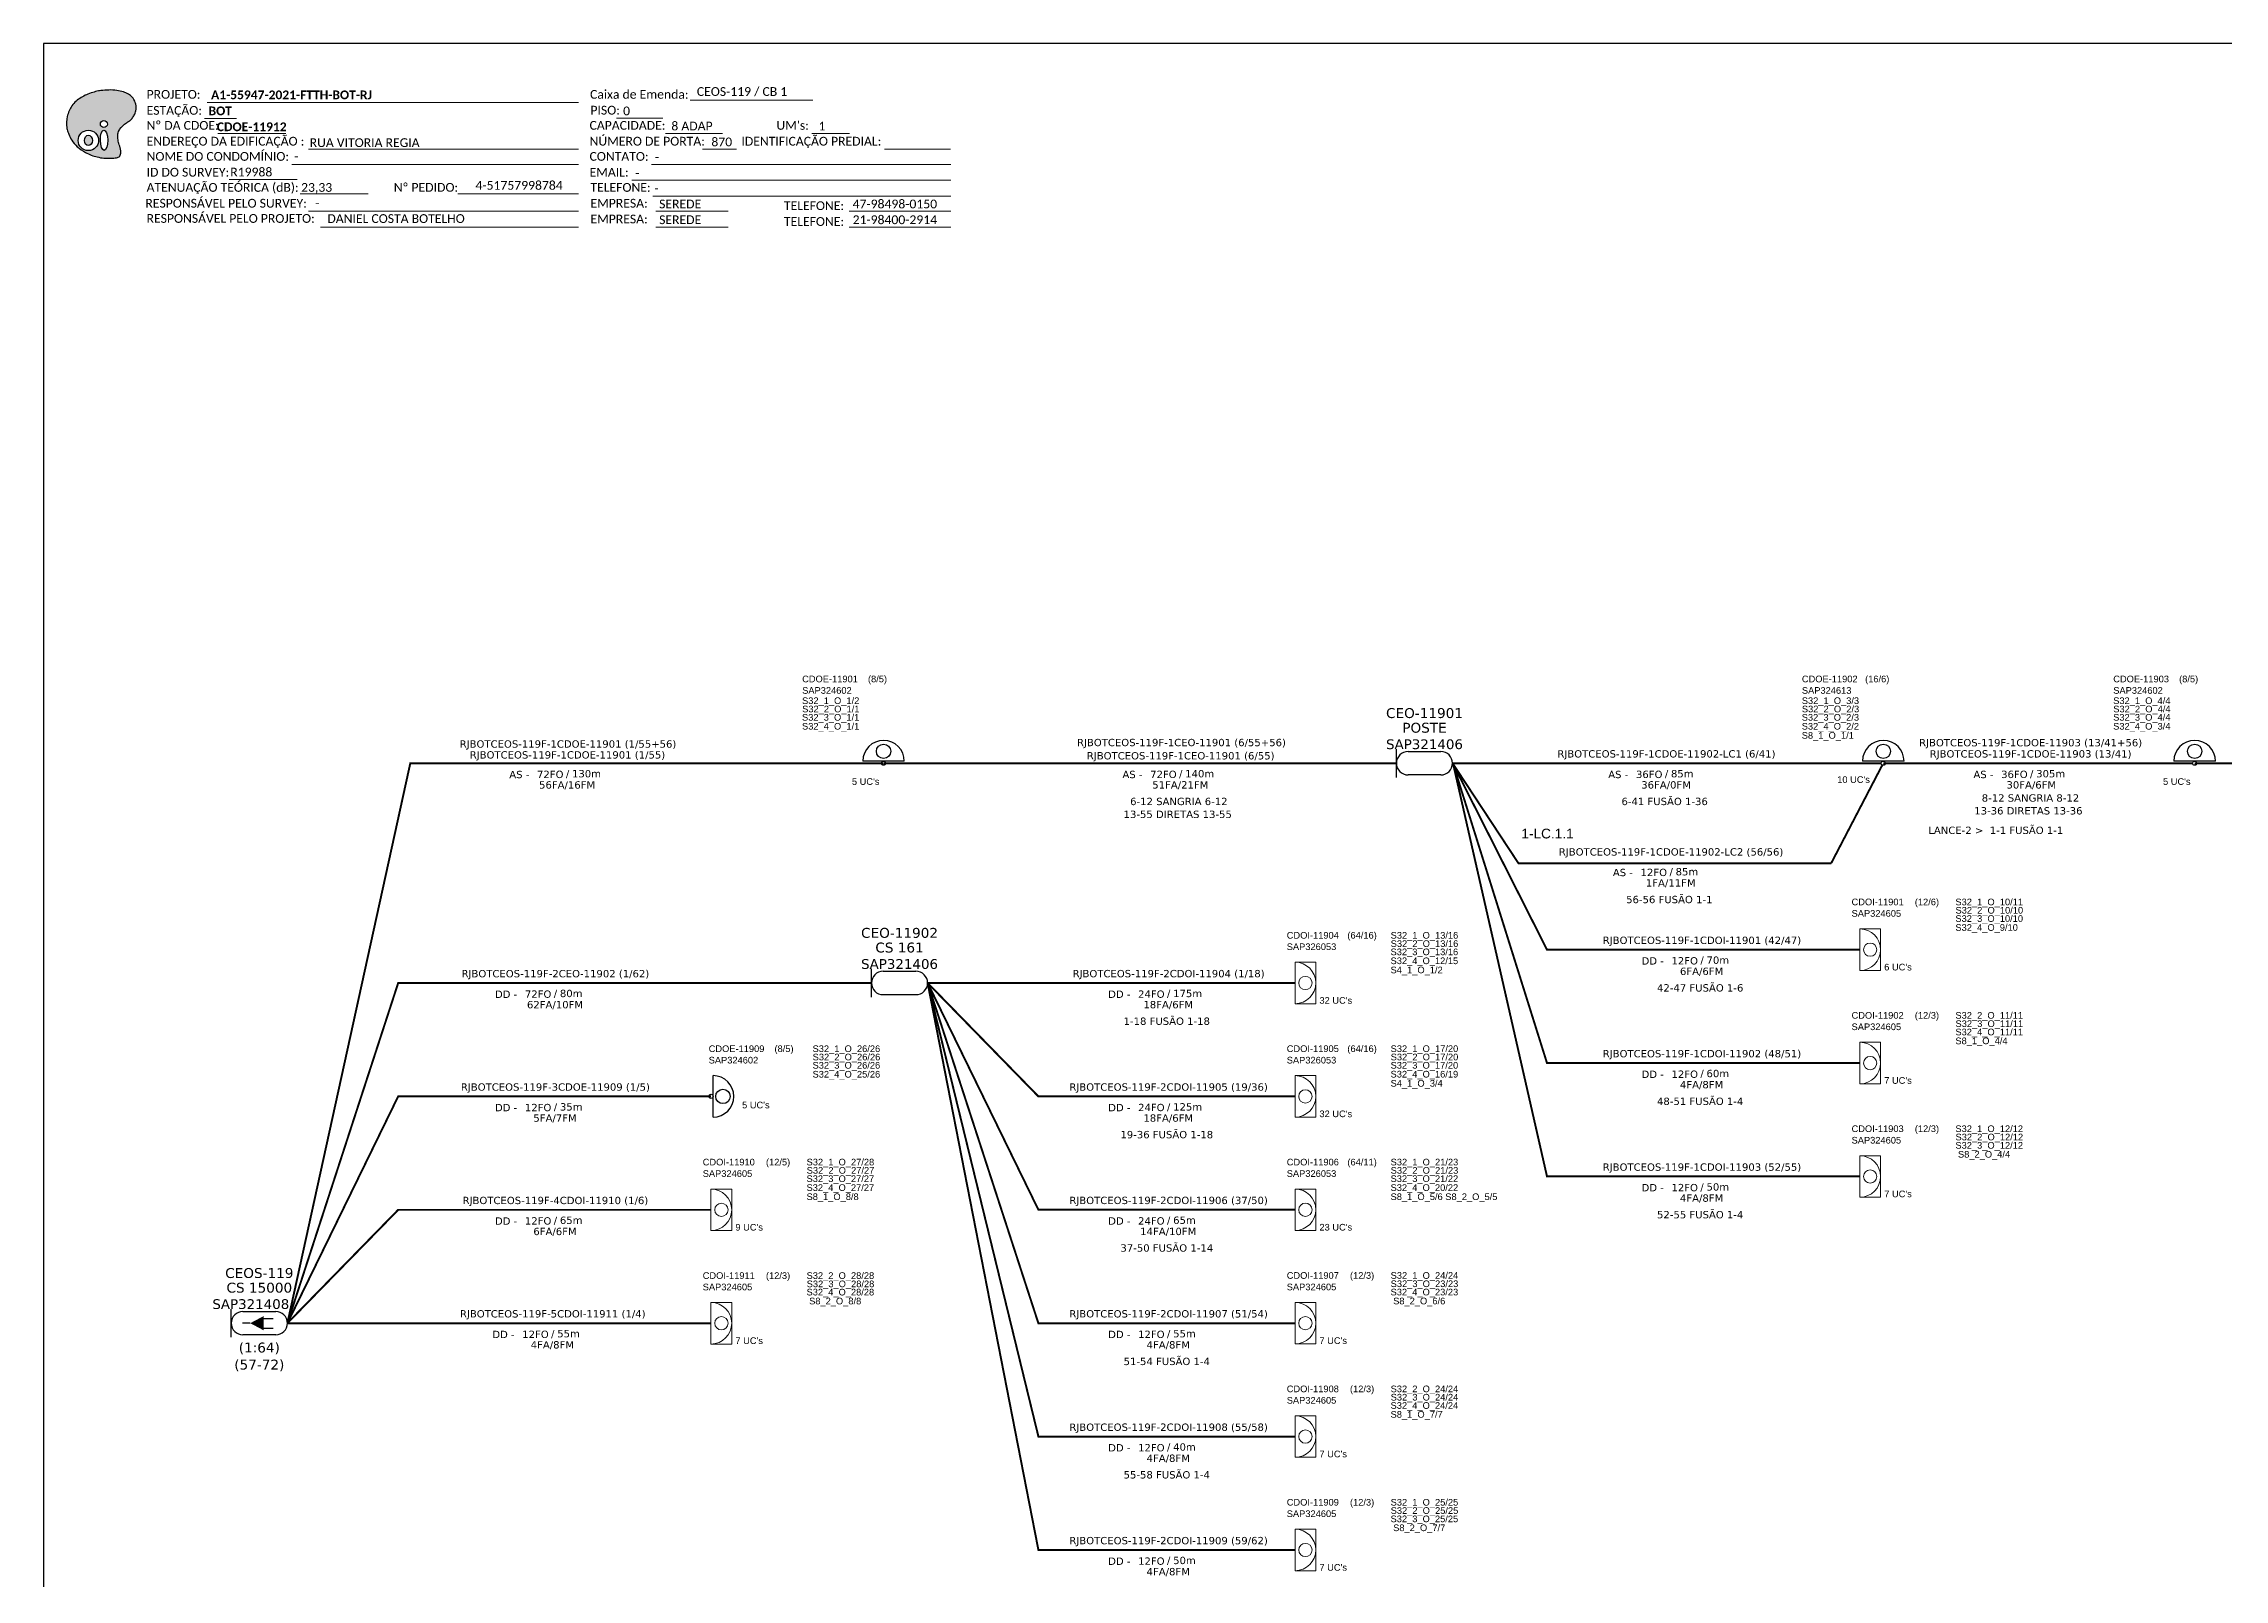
# Model space of a CAD drawing. Header units: metres. Extents: x 1369778 to 1370616, y 14918213 to 14918807.
# Drawn here: x 1369777.7 to 1370224, y 14918492.7 to 14918807.1 of the extents above; entities that cross this region are included whole.
import ezdxf
from ezdxf.enums import TextEntityAlignment as Align

# ---------------------------------------------------------------- set-up
doc = ezdxf.new("R2010")
doc.units = ezdxf.units.M
doc.header["$LTSCALE"] = 0.1
doc.header["$MEASUREMENT"] = 0
doc.layers.add("20.0-LEGENDA DOS CDO'S", color=1, linetype='Continuous', lineweight=0)
doc.layers.add('40.1-ETIQUETAS', color=1, linetype='Continuous', lineweight=20)
for name, color, linetype in [('20.1-CDO_INTERIOR', 1, 'Continuous'), ('20.2-CDO_POSTE', 1, 'Continuous'), ('20.4-CEO', 1, 'Continuous'), ('20.4-CEOS', 1, 'Continuous'), ('20.5-CABO AÉREO', 1, 'FENCELINE1'), ('20.5-CABO EM DUTO', 1, 'Continuous')]:
    doc.layers.add(name, color=color, linetype=linetype)
doc.styles.add('ARIAL', font='arial.ttf')
doc.styles.add('siredit', font='verdana.ttf')
doc.styles.add('WMF-Calibri0', font='calibri.ttf')
doc.styles.add('WMF-Calibri1', font='calibrib.ttf')
doc.linetypes.add('FENCELINE1', pattern='A,0.25,-0.1,[133,ltypeshp.shx,S=0.1,R=0,X=-0.1,Y=0],-0.1,1', length=1.45)

# ---------------------------------------------------------------- blocks, each defined once
blk = doc.blocks.new('OI')
h = blk.add_hatch(color=40)
edge = h.paths.add_edge_path()
edge.add_spline(control_points=[(4.35, -0.67), (3.92, -0.99), (3.26, -1.5), (2.81, -2.59), (2.9, -3.5), (3.06, -4.27), (3.31, -4.85), (3.37, -5.39), (3.4, -5.88), (3.2, -6.4), (2.54, -6.61), (1.65, -6.63), (0.55, -6.67), (-0.56, -6.42), (-1.61, -6.14), (-2.77, -5.61), (-3.92, -4.77), (-4.89, -3.7), (-5.34, -2.65), (-5.6, -1.94), (-5.85, -0.96), (-5.71, 0.47), (-5.1, 2.02), (-4.14, 3.02), (-3.3, 3.61), (-2.37, 4.16), (-1.36, 4.44), (-0.56, 4.7), (0.79, 4.85), (2.24, 4.97), (3.79, 4.57), (4.67, 4.21), (5.44, 3.65), (5.76, 2.99), (6.03, 2.21), (6.01, 1.46), (5.72, 0.64), (5.31, 0.08), (4.88, -0.38), (4.51, -0.55), (4.35, -0.67)], knot_values=[0, 0, 0, 0, 1.60434, 2.417191, 3.427595, 4.282808, 4.776746, 5.304182, 5.888771, 6.258406, 6.858137, 7.79129, 8.986195, 10.124242, 11.187857, 12.242908, 13.953784, 15.414161, 16.515391, 17.349188, 17.675853, 19.552021, 21.515531, 22.568638, 23.63245, 24.621084, 25.782718, 26.745347, 27.142653, 29.870543, 31.004649, 31.921532, 32.709589, 33.801391, 34.042471, 35.192333, 35.971461, 36.628871, 37.254359, 37.836911, 37.836911, 37.836911, 37.836911], degree=3, periodic=0)
h.paths.add_polyline_path([(1.13, -0.87, -1), (-0.04, -0.87, -1)], flags=16)
edge = h.paths.add_edge_path(flags=16)
edge.add_ellipse((0.56, -3.59), major_axis=(-0.02, 1.71), ratio=0.361305, start_angle=0, end_angle=360)
h.paths.add_polyline_path([(-0.36, -3.62, -1), (-3.8, -3.62, -1)], flags=16)
edge = h.paths.add_edge_path(flags=0)
edge.add_ellipse((-2.08, -3.62), major_axis=(0, 0.885), ratio=0.758294, start_angle=0, end_angle=360)
at = {"color": 40}
for centre, radius in [((-2.08, -3.62), 1.72), ((0.54, -0.87), 0.587)]:
    blk.add_circle(centre, radius, dxfattribs=at)
blk.add_ellipse((-2.08, -3.62), major_axis=(0, 0.885), ratio=0.758294, start_param=-3.141592653589792, end_param=3.141592653589792, dxfattribs=at)
blk.add_ellipse((0.56, -3.59), major_axis=(-0.02, 1.71), ratio=0.361305, dxfattribs=at)
at = {"color": 40, "start_tangent": (-0.800898, -0.598801), "end_tangent": (-0.800898, -0.598801)}
blk.add_spline([(4.35, -0.67), (3.2, -1.78), (2.9, -2.54), (2.92, -3.55), (3.12, -4.38), (3.28, -4.85), (3.37, -5.37), (3.35, -5.95), (3.2, -6.29), (2.66, -6.55), (1.73, -6.63), (0.54, -6.62), (-0.58, -6.41), (-1.6, -6.11), (-2.56, -5.67), (-3.95, -4.67), (-4.89, -3.56), (-5.37, -2.56), (-5.64, -1.78), (-5.72, -1.46), (-5.63, 0.42), (-4.84, 2.22), (-4.13, 2.99), (-3.27, 3.62), (-2.4, 4.09), (-1.3, 4.47), (-0.37, 4.72), (0.02, 4.77), (2.75, 4.8), (3.85, 4.53), (4.69, 4.16), (5.31, 3.68), (5.85, 2.73), (5.93, 2.5), (5.94, 1.35), (5.67, 0.62), (5.29, 0.08), (4.84, -0.36), (4.35, -0.67)], degree=3, dxfattribs=at)

msp = doc.modelspace()

# ---------------------------------------------------------------- linework, layer by layer
msp.add_lwpolyline([(1369777.7, 14918213.08), (1370616.26, 14918213.08), (1370616.26, 14918807.08), (1369777.7, 14918807.08), (1369777.7, 14918213.08)])
at = {"color": 7, "lineweight": 0}
for points in [[(1369811.17, 14918795.04), (1369887.14, 14918795.04)], [(1369909.98, 14918795.53), (1369935.12, 14918795.53)], [(1369810.65, 14918791.76), (1369817.2, 14918791.76)], [(1369813.32, 14918788.69), (1369827.26, 14918788.69)], [(1369894.94, 14918791.8), (1369904.42, 14918791.8)], [(1369904.99, 14918788.69), (1369916.61, 14918788.69)], [(1369934.93, 14918788.69), (1369942.59, 14918788.69)], [(1369831.89, 14918785.45), (1369887.14, 14918785.45)], [(1369912.57, 14918785.45), (1369919.52, 14918785.45)], [(1369949.75, 14918785.45), (1369963.3, 14918785.45)], [(1369828.47, 14918782.34), (1369887.14, 14918782.34)], [(1369902.1, 14918782.34), (1369963.33, 14918782.34)], [(1369815.64, 14918779.28), (1369829.58, 14918779.28)], [(1369830.17, 14918776.31), (1369844.11, 14918776.31)], [(1369862.5, 14918776.32), (1369887, 14918776.32)], [(1369863.01, 14918776.32), (1369887.16, 14918776.32)], [(1369898.06, 14918779.1), (1369963.33, 14918779.1)], [(1369902.35, 14918775.87), (1369963.33, 14918775.87)], [(1369831.89, 14918772.76), (1369887.14, 14918772.76)], [(1369902.96, 14918772.76), (1369917.76, 14918772.76)], [(1369942.56, 14918772.76), (1369963.33, 14918772.76)], [(1369834.38, 14918769.52), (1369887.14, 14918769.52)], [(1369902.96, 14918769.52), (1369917.76, 14918769.52)], [(1369942.56, 14918769.52), (1369963.33, 14918769.52)]]:
    msp.add_lwpolyline(points, dxfattribs=at)
at = {"layer": '20.1-CDO_INTERIOR', "color": 7, "lineweight": 18}
for points in [[(1370153.63, 14918617.33), (1370153.63, 14918625.83), (1370149.38, 14918625.83), (1370149.38, 14918617.33)], [(1370038.04, 14918610.51), (1370038.04, 14918619.01), (1370033.79, 14918619.01), (1370033.79, 14918610.51)], [(1370153.63, 14918594.12), (1370153.63, 14918602.62), (1370149.38, 14918602.62), (1370149.38, 14918594.12)], [(1370038.04, 14918587.29), (1370038.04, 14918595.79), (1370033.79, 14918595.79), (1370033.79, 14918587.29)], [(1370153.63, 14918570.9), (1370153.63, 14918579.4), (1370149.38, 14918579.4), (1370149.38, 14918570.9)], [(1369918.52, 14918564.07), (1369918.52, 14918572.57), (1369914.27, 14918572.57), (1369914.27, 14918564.07)], [(1370038.04, 14918564.08), (1370038.04, 14918572.58), (1370033.79, 14918572.58), (1370033.79, 14918564.08)], [(1369918.52, 14918540.85), (1369918.52, 14918549.35), (1369914.27, 14918549.35), (1369914.27, 14918540.85)], [(1370038.04, 14918540.86), (1370038.04, 14918549.36), (1370033.79, 14918549.36), (1370033.79, 14918540.86)], [(1370038.04, 14918517.65), (1370038.04, 14918526.15), (1370033.79, 14918526.15), (1370033.79, 14918517.65)], [(1370038.04, 14918494.43), (1370038.04, 14918502.93), (1370033.79, 14918502.93), (1370033.79, 14918494.43)]]:
    msp.add_lwpolyline(points, close=True, dxfattribs=at)
for centre in [(1370151.5, 14918621.58), (1370035.91, 14918614.76), (1370151.5, 14918598.37), (1370035.91, 14918591.54), (1370151.5, 14918575.15), (1369916.4, 14918568.32), (1370035.92, 14918568.33), (1369916.4, 14918545.1), (1370035.91, 14918545.11), (1370035.92, 14918521.9), (1370035.92, 14918498.68)]:
    msp.add_circle(centre, 1.36, dxfattribs=at)
for centre in [(1370149.38, 14918621.58), (1370033.79, 14918614.76), (1370149.38, 14918598.37), (1370033.79, 14918591.54), (1370149.38, 14918575.15), (1369914.27, 14918568.32), (1370033.79, 14918568.33), (1369914.27, 14918545.1), (1370033.79, 14918545.11), (1370033.79, 14918521.9), (1370033.79, 14918498.68)]:
    msp.add_arc(centre, 4.25, 270, 90, dxfattribs=at)
at = {"layer": '20.2-CDO_POSTE', "color": 7}
for p, q in [((1369953.84, 14918660.16), (1369945.33, 14918660.18)), ((1370158.43, 14918660.16), (1370149.92, 14918660.18)), ((1370222.15, 14918660.16), (1370213.65, 14918660.18)), ((1369914.69, 14918587.29), (1369914.71, 14918595.79))]:
    msp.add_line(p, q, dxfattribs=at)
for centre, radius in [((1369949.59, 14918662.19), 1.47), ((1370217.91, 14918662.19), 1.47), ((1369949.58, 14918659.75), 0.425), ((1370154.17, 14918659.75), 0.425), ((1370217.9, 14918659.75), 0.425), ((1369916.72, 14918591.53), 1.47), ((1369914.28, 14918591.54), 0.425)]:
    msp.add_circle(centre, radius, dxfattribs=at)
at = {"layer": '20.2-CDO_POSTE', "color": 5}
msp.add_circle((1370154.18, 14918662.19), 1.47, dxfattribs=at)
at = {"layer": '20.2-CDO_POSTE', "color": 7}
for centre, start, end in [((1369949.59, 14918660.17), 359.882, 179.882), ((1370217.9, 14918660.17), 359.882, 179.882), ((1369914.7, 14918591.54), 269.882, 89.882)]:
    msp.add_arc(centre, 4.25, start, end, dxfattribs=at)
at = {"layer": '20.2-CDO_POSTE', "color": 5}
msp.add_arc((1370154.18, 14918660.17), 4.25, 359.882, 179.882, dxfattribs=at)
at = {"layer": '20.4-CEO', "color": 5}
for p, q in [((1370056.93, 14918662.14), (1370063.64, 14918662.14)), ((1370063.64, 14918657.35), (1370056.93, 14918657.35))]:
    msp.add_line(p, q, dxfattribs=at)
at = {"layer": '20.4-CEO', "color": 7}
for p, q in [((1369949.5, 14918617.15), (1369956.21, 14918617.15)), ((1369956.21, 14918612.36), (1369949.5, 14918612.36))]:
    msp.add_line(p, q, dxfattribs=at)
at = {"layer": '20.4-CEO', "color": 5}
msp.add_lwpolyline([(1370054.54, 14918656.86), (1370054.54, 14918662.63)], dxfattribs=at)
at = {"layer": '20.4-CEO', "color": 7}
msp.add_lwpolyline([(1369947.11, 14918611.87), (1369947.11, 14918617.64)], dxfattribs=at)
at = {"layer": '20.4-CEO', "color": 5}
for centre, start, end in [((1370056.93, 14918659.75), 90, 270), ((1370063.64, 14918659.75), 270, 90)]:
    msp.add_arc(centre, 2.39, start, end, dxfattribs=at)
at = {"layer": '20.4-CEO', "color": 7}
for centre, start, end in [((1369949.5, 14918614.76), 90, 270), ((1369956.21, 14918614.76), 270, 90)]:
    msp.add_arc(centre, 2.39, start, end, dxfattribs=at)
at = {"layer": '20.4-CEOS', "color": 5}
for p, q in [((1369818.49, 14918547.5), (1369825.2, 14918547.5)), ((1369825.2, 14918542.71), (1369818.49, 14918542.71))]:
    msp.add_line(p, q, dxfattribs=at)
for points in [[(1369816.09, 14918542.22), (1369816.09, 14918547.99)], [(1369819.99, 14918545.11), (1369818.38, 14918545.11)], [(1369822.64, 14918546.06), (1369824.68, 14918546.06)], [(1369822.64, 14918544.07), (1369824.68, 14918544.07)]]:
    msp.add_lwpolyline(points, dxfattribs=at)
msp.add_lwpolyline([(1369819.99, 14918545.11, 0, 2.95, 0), (1369822.76, 14918545.11, 2.95, 2.95, 0)], format="xyseb", dxfattribs=at)
for centre, start, end in [((1369818.49, 14918545.11), 90, 270), ((1369825.2, 14918545.11), 270, 90)]:
    msp.add_arc(centre, 2.39, start, end, dxfattribs=at)
at = {"layer": '20.5-CABO AÉREO', "color": 5, "linetype": 'FENCELINE1', "ltscale": 0.06, "const_width": 0.4}
for points in [[(1369949.55, 14918659.75), (1369852.74, 14918659.75), (1369852.74, 14918659.75), (1369827.59, 14918545.11)], [(1369949.58, 14918659.75), (1370054.54, 14918659.75)], [(1370154.17, 14918659.75), (1370154.17, 14918659.75), (1370217.48, 14918659.75)], [(1370217.9, 14918659.75), (1370217.9, 14918659.75), (1370281.34, 14918659.75)]]:
    msp.add_lwpolyline(points, dxfattribs=at)
at = {"layer": '20.5-CABO AÉREO', "color": 7, "linetype": 'FENCELINE1', "ltscale": 0.06, "const_width": 0.4}
msp.add_lwpolyline([(1370066.04, 14918659.75), (1370066.04, 14918659.75), (1370153.75, 14918659.75)], dxfattribs=at)
at = {"layer": '20.5-CABO EM DUTO', "color": 1, "linetype": 'ByBlock'}
msp.add_lwpolyline([(1370143.52, 14918639.28, 0.4, 0.4, 0), (1370079.51, 14918639.28, 0.4, 0.4, 0), (1370066.04, 14918659.75, 0, 0, 0)], format="xyseb", dxfattribs=at)
at = {"layer": '20.5-CABO EM DUTO', "color": 7, "linetype": 'ByBlock'}
for points in [[(1370149.38, 14918621.58, 0.4, 0.4, 0), (1370085.36, 14918621.58, 0.4, 0.4, 0), (1370066.17, 14918659.54, 0, 0, 0)], [(1370149.38, 14918598.37, 0.4, 0.4, 0), (1370085.36, 14918598.37, 0.4, 0.4, 0), (1370085.36, 14918598.37, 0.4, 0.4, 0), (1370066.17, 14918659.54, 0, 0, 0)], [(1370149.38, 14918575.15, 0.4, 0.4, 0), (1370085.36, 14918575.15, 0.4, 0.4, 0), (1370066.17, 14918659.54, 0, 0, 0)], [(1369947.11, 14918614.76, 0.4, 0.4, 0), (1369850.26, 14918614.76, 0.4, 0.4, 0), (1369827.59, 14918545.11, 0, 0, 0)], [(1370033.79, 14918591.54, 0.4, 0.4, 0), (1369981.27, 14918591.54, 0.4, 0.4, 0), (1369958.61, 14918614.76, 0, 0, 0)], [(1370033.79, 14918568.33, 0.4, 0.4, 0), (1369981.28, 14918568.33, 0.4, 0.4, 0), (1369981.28, 14918568.33, 0.4, 0.4, 0), (1369958.61, 14918614.76, 0, 0, 0)], [(1370033.79, 14918545.11, 0.4, 0.4, 0), (1369981.27, 14918545.11, 0.4, 0.4, 0), (1369958.61, 14918614.76, 0, 0, 0)], [(1369914.28, 14918591.54, 0.4, 0.4, 0), (1369850.26, 14918591.54, 0.4, 0.4, 0), (1369850.26, 14918591.54, 0.4, 0.4, 0), (1369827.59, 14918545.11, 0, 0, 0)], [(1369914.27, 14918568.32, 0.4, 0.4, 0), (1369850.26, 14918568.32, 0.4, 0.4, 0), (1369827.59, 14918545.11, 0, 0, 0)]]:
    msp.add_lwpolyline(points, format="xyseb", dxfattribs=at)
at = {"layer": '20.5-CABO EM DUTO', "color": 1, "linetype": 'ByBlock', "const_width": 0.4}
msp.add_lwpolyline([(1370143.52, 14918639.28), (1370153.98, 14918659.37)], dxfattribs=at)
at = {"layer": '20.5-CABO EM DUTO', "color": 7, "linetype": 'ByBlock', "const_width": 0.4}
for points in [[(1369958.61, 14918614.76), (1370033.79, 14918614.76)], [(1369827.59, 14918545.11), (1369827.59, 14918545.11), (1369914.27, 14918545.11)]]:
    msp.add_lwpolyline(points, dxfattribs=at)
at = {"layer": '20.5-CABO EM DUTO', "color": 7, "linetype": 'ByBlock', "ltscale": 0.12, "const_width": 0.4}
for points in [[(1370033.79, 14918521.9), (1369981.28, 14918521.9), (1369981.28, 14918521.9), (1369958.61, 14918614.76)], [(1370033.79, 14918498.68), (1369981.28, 14918498.68), (1369981.28, 14918498.68), (1369958.61, 14918614.76)]]:
    msp.add_lwpolyline(points, dxfattribs=at)

# ---------------------------------------------------------------- block references
at = {"color": 7, "xscale": 1.213923925163967, "yscale": 1.213923925163967, "zscale": 1.213923925163967, "rotation": 0.1532896023949059}
msp.add_blockref('OI', (1369789.37, 14918791.66), dxfattribs=at)

# ---------------------------------------------------------------- texts
at = {"color": 7, "lineweight": 0, "style": 'WMF-Calibri0'}
for s, height, p in [('PROJETO:', 1.793, (1369798.77, 14918795.79)), ('Caixa de Emenda:', 1.7927, (1369889.53, 14918795.79)), ('ESTAÇÃO:', 1.793, (1369798.77, 14918792.51)), ('PISO:', 1.793, (1369889.6, 14918792.55)), ('Nº DA CDOE:', 1.7927, (1369798.77, 14918789.44)), ('CAPACIDADE:', 1.7927, (1369889.42, 14918789.44)), ('NÚMERO DE PORTA:', 1.7927, (1369889.42, 14918786.2)), ("UM's:", 1.793, (1369927.66, 14918789.44)), ('ENDEREÇO DA EDIFICAÇÃO :', 1.7927, (1369798.77, 14918786.2)), ('NOME DO CONDOMÍNIO:', 1.7927, (1369798.77, 14918783.09)), ('CONTATO:', 1.793, (1369889.42, 14918783.09)), ('IDENTIFICAÇÃO PREDIAL:', 1.7927, (1369920.5, 14918786.2)), ('ID DO SURVEY:', 1.7927, (1369798.77, 14918779.85)), ('-', 1.79, (1369828.98, 14918783.09)), ('EMAIL:', 1.793, (1369889.42, 14918779.85)), ('RESPONSÁVEL PELO SURVEY:', 1.7927, (1369798.53, 14918773.5)), ('ATENUAÇÃO TEÓRICA (dB):', 1.7927, (1369798.77, 14918776.74)), ('23,33 ', 1.793, (1369830.39, 14918776.74)), ('Nº PEDIDO:', 1.793, (1369849.36, 14918776.75)), ('TELEFONE:', 1.793, (1369889.6, 14918776.74)), ('EMPRESA:', 1.793, (1369889.6, 14918773.5)), ('RESPONSÁVEL PELO PROJETO:', 1.7927, (1369798.77, 14918770.39)), ('EMPRESA:', 1.793, (1369889.6, 14918770.27)), ('TELEFONE:', 1.793, (1369929.2, 14918773)), ('TELEFONE:', 1.793, (1369929.2, 14918769.76))]:
    msp.add_text(s, height=height, dxfattribs=at).set_placement(p)
at = {"color": 7, "linetype": 'Continuous'}
for s, height, style, p in [('A1-55947-2021-FTTH-BOT-RJ', 1.7927, 'WMF-Calibri1', (1369811.97, 14918795.69)), ('CEOS-119 / CB 1', 1.7927, 'WMF-Calibri0', (1369911.38, 14918796.37)), ('BOT', 1.793, 'WMF-Calibri1', (1369811.45, 14918792.41)), ('0', 1.79, 'WMF-Calibri0', (1369896.29, 14918792.4)), ('8 ADAP', 1.793, 'WMF-Calibri0', (1369906.16, 14918789.31)), ('1', 1.79, 'WMF-Calibri0', (1369936.28, 14918789.29)), ('RUA VITORIA REGIA ', 1.7927, 'WMF-Calibri0', (1369832.15, 14918785.91)), ('870', 1.793, 'WMF-Calibri0', (1369914.35, 14918786.05)), ('R19988 ', 1.793, 'WMF-Calibri0', (1369815.9, 14918779.89)), ('-', 1.79, 'WMF-Calibri0', (1369898.77, 14918779.7)), ('-', 1.79, 'WMF-Calibri0', (1369902.79, 14918782.97)), ('-', 1.79, 'WMF-Calibri0', (1369902.71, 14918776.58)), ('SEREDE', 1.793, 'WMF-Calibri0', (1369903.66, 14918773.35)), ('47-98498-0150', 1.7927, 'WMF-Calibri0', (1369943.26, 14918773.35)), ('-', 1.79, 'WMF-Calibri0', (1369833.28, 14918773.59)), ('DANIEL COSTA BOTELHO', 1.7927, 'WMF-Calibri0', (1369835.77, 14918770.36)), ('SEREDE', 1.793, 'WMF-Calibri0', (1369903.66, 14918770.12)), ('21-98400-2914', 1.7927, 'WMF-Calibri0', (1369943.26, 14918770.12))]:
    msp.add_text(s, height=height, dxfattribs=dict(at, style=style)).set_placement(p)
at = {"color": 7, "linetype": 'Continuous', "style": 'WMF-Calibri1'}
msp.add_text('CDOE-11912', height=1.793, dxfattribs=at).set_placement((1369820.29, 14918789.15), align=Align.CENTER)
at = {"color": 7, "style": 'WMF-Calibri0'}
msp.add_text('4-51757998784', height=1.7927, dxfattribs=at).set_placement((1369866.08, 14918777.16))
at = {"color": 1, "insert": (1370080.11, 14918646.35), "char_height": 2, "attachment_point": 1, "style": 'ARIAL'}
msp.add_mtext_dynamic_manual_height_columns('1-LC.1.1', width=20.838, gutter_width=5, heights=[0], dxfattribs=at)
at = {"layer": "20.0-LEGENDA DOS CDO'S", "color": 7, "style": 'ARIAL'}
for s, height, p in [('CDOE-11901', 1.36, (1369932.93, 14918676.32)), ('CDOE-11902', 1.36, (1370137.52, 14918676.32)), ('CDOE-11903', 1.36, (1370201.24, 14918676.32)), ('S32_1_O_1/2', 1.3603, (1369932.91, 14918671.87)), ('SAP324602', 1.36, (1369932.93, 14918673.97)), ('S32_1_O_3/3', 1.3603, (1370137.5, 14918671.87)), ('SAP324613', 1.36, (1370137.52, 14918673.97)), ('S32_1_O_4/4', 1.3603, (1370201.23, 14918671.87)), ('SAP324602', 1.36, (1370201.24, 14918673.97)), ('S32_3_O_1/1', 1.3603, (1369932.9, 14918668.47)), ('S32_4_O_1/1', 1.3603, (1369932.9, 14918666.64)), ('S32_2_O_1/1', 1.3603, (1369932.93, 14918670.17)), ('S32_3_O_2/3', 1.3603, (1370137.49, 14918668.47)), ('S32_4_O_2/2', 1.3603, (1370137.49, 14918666.64)), ('S32_2_O_2/3', 1.3603, (1370137.52, 14918670.17)), ('S32_3_O_4/4', 1.3603, (1370201.22, 14918668.47)), ('S32_4_O_3/4', 1.3603, (1370201.22, 14918666.64)), ('S32_2_O_4/4', 1.3603, (1370201.24, 14918670.17)), ('S8_1_O_1/1   ', 1.3603, (1370137.49, 14918664.77)), ("5 UC's", 1.36, (1369943.11, 14918655.32)), ("10 UC's", 1.36, (1370144.75, 14918655.72)), ("5 UC's", 1.36, (1370211.43, 14918655.32)), ('SAP324605', 1.36, (1370147.69, 14918628.32)), ('CDOI-11901', 1.36, (1370147.69, 14918630.67)), ('S32_3_O_10/10', 1.36, (1370168.94, 14918627.27)), ('S32_1_O_10/11', 1.36, (1370168.94, 14918630.67)), ('S32_2_O_10/10', 1.36, (1370168.96, 14918628.97)), ('CDOI-11904', 1.36, (1370032.1, 14918623.84)), ('S32_1_O_13/16', 1.36, (1370053.36, 14918623.84)), ('S32_2_O_13/16', 1.36, (1370053.37, 14918622.14)), ('S32_4_O_9/10', 1.36, (1370168.94, 14918625.44)), ('SAP326053', 1.36, (1370032.1, 14918621.5)), ('S32_3_O_13/16', 1.36, (1370053.35, 14918620.45)), ('S32_4_O_12/15', 1.36, (1370053.35, 14918618.62)), ('S4_1_O_1/2   ', 1.36, (1370053.35, 14918616.75)), ("6 UC's", 1.36, (1370154.37, 14918617.33)), ("32 UC's", 1.36, (1370038.79, 14918610.51)), ('SAP324605', 1.36, (1370147.69, 14918605.11)), ('CDOI-11902', 1.36, (1370147.69, 14918607.45)), ('S32_2_O_11/11', 1.36, (1370168.94, 14918607.45)), ('S32_3_O_11/11', 1.36, (1370168.96, 14918605.75)), ('CDOE-11909', 1.36, (1369913.8, 14918600.62)), ('S32_1_O_26/26', 1.3603, (1369935.06, 14918600.62)), ('CDOI-11905', 1.36, (1370032.1, 14918600.63)), ('S32_1_O_17/20', 1.36, (1370053.36, 14918600.63)), ('S32_4_O_11/11', 1.36, (1370168.94, 14918604.05)), ('S8_1_O_4/4   ', 1.36, (1370168.94, 14918602.23)), ('SAP324602', 1.36, (1369913.8, 14918598.28)), ('S32_3_O_26/26', 1.3603, (1369935.06, 14918597.23)), ('S32_4_O_25/26', 1.3603, (1369935.06, 14918595.4)), ('S32_2_O_26/26', 1.3603, (1369935.08, 14918598.92)), ('SAP326053', 1.36, (1370032.1, 14918598.28)), ('S32_3_O_17/20', 1.36, (1370053.35, 14918597.23)), ('S32_4_O_16/19', 1.36, (1370053.35, 14918595.41)), ('S32_2_O_17/20', 1.36, (1370053.37, 14918598.93)), ('S4_1_O_3/4   ', 1.36, (1370053.35, 14918593.54)), ("7 UC's", 1.36, (1370154.37, 14918594.12)), ("5 UC's", 1.36, (1369920.64, 14918589.09)), ("32 UC's", 1.36, (1370038.79, 14918587.29)), ('SAP324605', 1.36, (1370147.69, 14918581.89)), ('CDOI-11903', 1.36, (1370147.69, 14918584.24)), ('S32_1_O_12/12', 1.36, (1370168.94, 14918584.24)), ('S32_2_O_12/12', 1.36, (1370168.96, 14918582.54)), ('CDOI-11910', 1.36, (1369912.58, 14918577.41)), ('S32_1_O_27/28', 1.36, (1369933.84, 14918577.41)), ('CDOI-11906', 1.36, (1370032.1, 14918577.41)), ('S32_1_O_21/23', 1.36, (1370053.36, 14918577.41)), ('S32_3_O_12/12', 1.36, (1370168.94, 14918580.84)), (' S8_2_O_4/4  ', 1.36, (1370168.94, 14918579.01)), ('SAP324605', 1.36, (1369912.58, 14918575.06)), ('S32_3_O_27/27', 1.36, (1369933.83, 14918574.01)), ('S32_2_O_27/27', 1.36, (1369933.86, 14918575.71)), ('SAP326053', 1.36, (1370032.1, 14918575.07)), ('S32_3_O_21/22', 1.36, (1370053.35, 14918574.02)), ('S32_2_O_21/23', 1.36, (1370053.37, 14918575.71)), ('S32_4_O_27/27', 1.36, (1369933.83, 14918572.19)), ('S8_1_O_8/8   ', 1.36, (1369933.83, 14918570.32)), ('S32_4_O_20/22', 1.36, (1370053.35, 14918572.19)), ('S8_1_O_5/6 S8_2_O_5/5  ', 1.36, (1370053.35, 14918570.32)), ("7 UC's", 1.36, (1370154.38, 14918570.9)), ("9 UC's", 1.36, (1369919.27, 14918564.07)), ("23 UC's", 1.36, (1370038.79, 14918564.08)), ('SAP324605', 1.36, (1369912.58, 14918551.84)), ('CDOI-11911', 1.36, (1369912.58, 14918554.18)), ('S32_4_O_28/28', 1.36, (1369933.83, 14918550.79)), ('S32_2_O_28/28', 1.36, (1369933.84, 14918554.18)), ('S32_3_O_28/28', 1.36, (1369933.86, 14918552.48)), ('SAP324605', 1.36, (1370032.1, 14918551.85)), ('CDOI-11907', 1.36, (1370032.1, 14918554.2)), ('S32_1_O_24/24', 1.36, (1370053.36, 14918554.2)), ('S32_4_O_23/23', 1.36, (1370053.35, 14918550.8)), ('S32_3_O_23/23', 1.36, (1370053.37, 14918552.5)), (' S8_2_O_8/8  ', 1.36, (1369933.83, 14918548.96)), (' S8_2_O_6/6  ', 1.36, (1370053.35, 14918548.97)), ("7 UC's", 1.36, (1369919.27, 14918540.85)), ("7 UC's", 1.36, (1370038.79, 14918540.86)), ('SAP324605', 1.36, (1370032.1, 14918528.64)), ('CDOI-11908', 1.36, (1370032.1, 14918530.98)), ('S32_2_O_24/24', 1.36, (1370053.36, 14918530.98)), ('S32_3_O_24/24', 1.36, (1370053.37, 14918529.28)), ('S32_4_O_24/24', 1.36, (1370053.35, 14918527.58)), ('S8_1_O_7/7   ', 1.36, (1370053.35, 14918525.76)), ("7 UC's", 1.36, (1370038.79, 14918517.65)), ('CDOI-11909', 1.36, (1370032.1, 14918507.77)), ('S32_1_O_25/25', 1.36, (1370053.36, 14918507.77)), ('S32_2_O_25/25', 1.36, (1370053.37, 14918506.07)), ('SAP324605', 1.36, (1370032.1, 14918505.42)), ('S32_3_O_25/25', 1.36, (1370053.35, 14918504.37)), (' S8_2_O_7/7  ', 1.36, (1370053.35, 14918502.54)), ("7 UC's", 1.36, (1370038.79, 14918494.43))]:
    msp.add_text(s, height=height, dxfattribs=at).set_placement(p)
for s, p in [('(8/5)', (1369948.35, 14918676.32)), ('(16/6)', (1370152.94, 14918676.32)), ('(8/5)', (1370216.67, 14918676.32)), ('(12/6)', (1370163.11, 14918630.67)), ('(64/16)', (1370047.52, 14918623.84)), ('(12/3)', (1370163.11, 14918607.45)), ('(8/5)', (1369929.22, 14918600.62)), ('(64/16)', (1370047.52, 14918600.63)), ('(12/3)', (1370163.11, 14918584.24)), ('(12/5)', (1369928, 14918577.41)), ('(64/11)', (1370047.52, 14918577.41)), ('(12/3)', (1369928, 14918554.18)), ('(12/3)', (1370047.52, 14918554.2)), ('(12/3)', (1370047.52, 14918530.98)), ('(12/3)', (1370047.52, 14918507.77))]:
    msp.add_text(s, height=1.36, dxfattribs=at).set_placement(p, align=Align.CENTER)
at = {"layer": '20.4-CEO', "color": 7, "style": 'siredit'}
for s, height, p in [('CEO-11901', 2.028, (1370060.29, 14918670.02)), ('POSTE', 2.028, (1370060.29, 14918667.02)), ('SAP321406', 2, (1370060.29, 14918663.64)), ('CEO-11902', 2.028, (1369952.86, 14918625.02)), ('SAP321406', 2, (1369952.86, 14918618.65)), ('CS 161', 2.028, (1369952.86, 14918622.02))]:
    msp.add_text(s, height=height, rotation=0, dxfattribs=at).set_placement(p, align=Align.MIDDLE_CENTER)
at = {"layer": '20.4-CEOS', "color": 5, "style": 'siredit'}
for s, height, p in [('CEOS-119', 2.028, (1369821.84, 14918555.38)), ('CS 15000', 2.028, (1369821.84, 14918552.38)), ('SAP321408', 2, (1369820.1, 14918549.02))]:
    msp.add_text(s, height=height, dxfattribs=at).set_placement(p, align=Align.MIDDLE_CENTER)
for s, p in [('(1:64)', (1369821.84, 14918541.14)), ('(57-72)', (1369821.84, 14918537.65))]:
    msp.add_text(s, height=2.028, dxfattribs=at).set_placement(p, align=Align.TOP_CENTER)
at = {"layer": '40.1-ETIQUETAS', "style": 'siredit'}
for s, p in [('RJBOTCEOS-119F-1CDOE-11901 (1/55+56)', (1369885.01, 14918663.69)), ('RJBOTCEOS-119F-1CEO-11901 (6/55+56)', (1370010.55, 14918663.99)), ('RJBOTCEOS-119F-1CDOE-11903 (13/41+56)', (1370184.33, 14918663.96)), ('RJBOTCEOS-119F-1CDOE-11902-LC2 (56/56)', (1370110.75, 14918641.6)), ('1FA/11FM', (1370110.68, 14918635.25))]:
    msp.add_text(s, height=1.5, dxfattribs=at).set_placement(p, align=Align.MIDDLE_CENTER)
at = {"layer": '40.1-ETIQUETAS', "color": 3, "style": 'siredit'}
for s, p in [('RJBOTCEOS-119F-1CDOE-11901 (1/55)', (1369884.9, 14918661.46)), ('RJBOTCEOS-119F-1CEO-11901 (6/55)', (1370010.39, 14918661.28)), ('RJBOTCEOS-119F-1CDOE-11903 (13/41)', (1370184.32, 14918661.67))]:
    msp.add_text(s, height=1.5, dxfattribs=at).set_placement(p, align=Align.MIDDLE_CENTER)
at = {"layer": '40.1-ETIQUETAS', "color": 7, "style": 'siredit'}
for s, p in [('RJBOTCEOS-119F-1CDOE-11902-LC1 (6/41)', (1370109.8, 14918661.67)), ('36FA/0FM', (1370109.73, 14918655.32)), ('RJBOTCEOS-119F-1CDOI-11901 (42/47)', (1370117.07, 14918623.5)), ('RJBOTCEOS-119F-2CEO-11902 (1/62)', (1369882.43, 14918616.67)), ('RJBOTCEOS-119F-2CDOI-11904 (1/18)', (1370007.92, 14918616.68)), ('6FA/6FM', (1370117, 14918617.15)), ('62FA/10FM', (1369882.35, 14918610.32)), ('18FA/6FM', (1370007.85, 14918610.33)), ('RJBOTCEOS-119F-1CDOI-11902 (48/51)', (1370117.07, 14918600.29)), ('RJBOTCEOS-119F-3CDOE-11909 (1/5)', (1369882.43, 14918593.46)), ('RJBOTCEOS-119F-2CDOI-11905 (19/36)', (1370007.92, 14918593.46)), ('4FA/8FM', (1370117, 14918593.94)), ('5FA/7FM', (1369882.36, 14918587.11)), ('18FA/6FM', (1370007.85, 14918587.11)), ('RJBOTCEOS-119F-1CDOI-11903 (52/55)', (1370117.07, 14918577.07)), ('RJBOTCEOS-119F-4CDOI-11910 (1/6)', (1369882.43, 14918570.24)), ('RJBOTCEOS-119F-2CDOI-11906 (37/50)', (1370007.92, 14918570.25)), ('4FA/8FM', (1370117, 14918570.72)), ('6FA/6FM', (1369882.35, 14918563.89)), ('14FA/10FM', (1370007.85, 14918563.9)), ('RJBOTCEOS-119F-5CDOI-11911 (1/4)', (1369881.89, 14918547.03)), ('RJBOTCEOS-119F-2CDOI-11907 (51/54)', (1370007.92, 14918547.03)), ('4FA/8FM', (1369881.81, 14918540.68)), ('4FA/8FM', (1370007.85, 14918540.68)), ('RJBOTCEOS-119F-2CDOI-11908 (55/58)', (1370007.92, 14918523.82)), ('4FA/8FM', (1370007.85, 14918517.47)), ('RJBOTCEOS-119F-2CDOI-11909 (59/62)', (1370007.92, 14918500.6)), ('4FA/8FM', (1370007.85, 14918494.25))]:
    msp.add_text(s, height=1.5, dxfattribs=at).set_placement(p, align=Align.MIDDLE_CENTER)
for s, p in [('AS -', (1369877.1, 14918657.44)), ('72FO', (1369884.09, 14918657.47)), ('/', (1369885.27, 14918657.61)), ('AS -', (1370002.59, 14918657.45)), ('72FO', (1370009.57, 14918657.47)), ('/', (1370010.76, 14918657.61)), ('AS -', (1370102, 14918657.45)), ('36FO', (1370108.99, 14918657.47)), ('/', (1370110.17, 14918657.61)), ('AS -', (1370176.74, 14918657.45)), ('36FO', (1370183.72, 14918657.47)), ('/', (1370184.9, 14918657.61)), ('DD -', (1370109.27, 14918619.28)), ('12FO', (1370116.25, 14918619.3)), ('/', (1370117.44, 14918619.44)), ('DD -', (1369874.63, 14918612.45)), ('72FO', (1369881.61, 14918612.48)), ('/', (1369882.79, 14918612.62)), ('DD -', (1370000.12, 14918612.46)), ('24FO', (1370007.1, 14918612.48)), ('/', (1370008.28, 14918612.62)), ('DD -', (1370109.27, 14918596.07)), ('12FO', (1370116.26, 14918596.09)), ('/', (1370117.44, 14918596.23)), ('DD -', (1369874.63, 14918589.24)), ('12FO', (1369881.61, 14918589.26)), ('/', (1369882.79, 14918589.4)), ('DD -', (1370000.12, 14918589.24)), ('24FO', (1370007.1, 14918589.27)), ('/', (1370008.28, 14918589.4)), ('DD -', (1370109.27, 14918572.85)), ('12FO', (1370116.25, 14918572.87)), ('/', (1370117.44, 14918573.01)), ('DD -', (1369874.63, 14918566.02)), ('12FO', (1369881.61, 14918566.05)), ('/', (1369882.79, 14918566.18)), ('DD -', (1370000.12, 14918566.03)), ('24FO', (1370007.1, 14918566.05)), ('/', (1370008.28, 14918566.19)), ('DD -', (1369874.09, 14918542.81)), ('12FO', (1369881.07, 14918542.83)), ('/', (1369882.25, 14918542.97)), ('DD -', (1370000.12, 14918542.81)), ('12FO', (1370007.1, 14918542.83)), ('/', (1370008.28, 14918542.97)), ('DD -', (1370000.12, 14918519.6)), ('12FO', (1370007.1, 14918519.62)), ('/', (1370008.28, 14918519.76)), ('DD -', (1370000.12, 14918496.38)), ('12FO', (1370007.1, 14918496.4)), ('/', (1370008.28, 14918496.54))]:
    msp.add_text(s, height=1.5, dxfattribs=at).set_placement(p, align=Align.MIDDLE_RIGHT)
at = {"layer": '40.1-ETIQUETAS', "color": 5, "style": 'siredit'}
for s, p in [('56FA/16FM', (1369884.83, 14918655.31)), ('51FA/21FM', (1370010.32, 14918655.32)), ('30FA/6FM', (1370184.47, 14918655.32))]:
    msp.add_text(s, height=1.5, dxfattribs=at).set_placement(p, align=Align.MIDDLE_CENTER)
at = {"layer": '40.1-ETIQUETAS', "color": 7, "style": 'siredit'}
for s, p in [('130m', (1369885.83, 14918657.61)), ('140m', (1370011.32, 14918657.61)), ('85m', (1370110.73, 14918657.61)), ('305m', (1370185.47, 14918657.61)), ('70m', (1370118, 14918619.44)), ('80m', (1369883.35, 14918612.62)), ('175m', (1370008.85, 14918612.62)), ('60m', (1370118, 14918596.23)), ('35m', (1369883.36, 14918589.4)), ('125m', (1370008.85, 14918589.4)), ('50m', (1370118, 14918573.01)), ('65m', (1369883.35, 14918566.18)), ('65m', (1370008.85, 14918566.19)), ('55m', (1369882.81, 14918542.97)), ('55m', (1370008.85, 14918542.97)), ('40m', (1370008.85, 14918519.76)), ('50m', (1370008.85, 14918496.54))]:
    msp.add_text(s, height=1.5, dxfattribs=at).set_placement(p, align=Align.MIDDLE_LEFT)
for s, p in [('6-12 SANGRIA 6-12', (1370010.02, 14918651.18)), ('6-41 FUSÃO 1-36', (1370109.44, 14918651.18)), ('8-12 SANGRIA 8-12', (1370184.3, 14918651.89)), ('42-47 FUSÃO 1-6', (1370116.71, 14918613.01)), ('1-18 FUSÃO 1-18', (1370007.55, 14918606.19)), ('48-51 FUSÃO 1-4', (1370116.71, 14918589.79)), ('19-36 FUSÃO 1-18', (1370007.55, 14918582.97)), ('52-55 FUSÃO 1-4', (1370116.71, 14918566.58)), ('37-50 FUSÃO 1-14', (1370007.55, 14918559.76)), ('51-54 FUSÃO 1-4', (1370007.55, 14918536.54)), ('55-58 FUSÃO 1-4', (1370007.55, 14918513.32))]:
    msp.add_text(s, height=1.5, dxfattribs=at).set_placement(p, align=Align.CENTER)
for s, p in [('13-36 DIRETAS 13-36', (1370172.8, 14918649.26)), ('13-55 DIRETAS 13-55', (1369998.71, 14918648.54))]:
    msp.add_text(s, height=1.5, dxfattribs=at).set_placement(p)
at = {"layer": '40.1-ETIQUETAS', "style": 'siredit'}
msp.add_text('LANCE-2 >  1-1 FUSÃO 1-1', height=1.5, dxfattribs=at).set_placement((1370163.39, 14918645.27))
for s, p in [('AS -', (1370102.95, 14918637.38)), ('12FO', (1370109.93, 14918637.4)), ('/', (1370111.12, 14918637.54))]:
    msp.add_text(s, height=1.5, dxfattribs=at).set_placement(p, align=Align.MIDDLE_RIGHT)
msp.add_text('85m', height=1.5, dxfattribs=at).set_placement((1370111.68, 14918637.54), align=Align.MIDDLE_LEFT)
msp.add_text('56-56 FUSÃO 1-1', height=1.5, dxfattribs=at).set_placement((1370110.39, 14918631.1), align=Align.CENTER)

doc.saveas('drawing.dxf')
